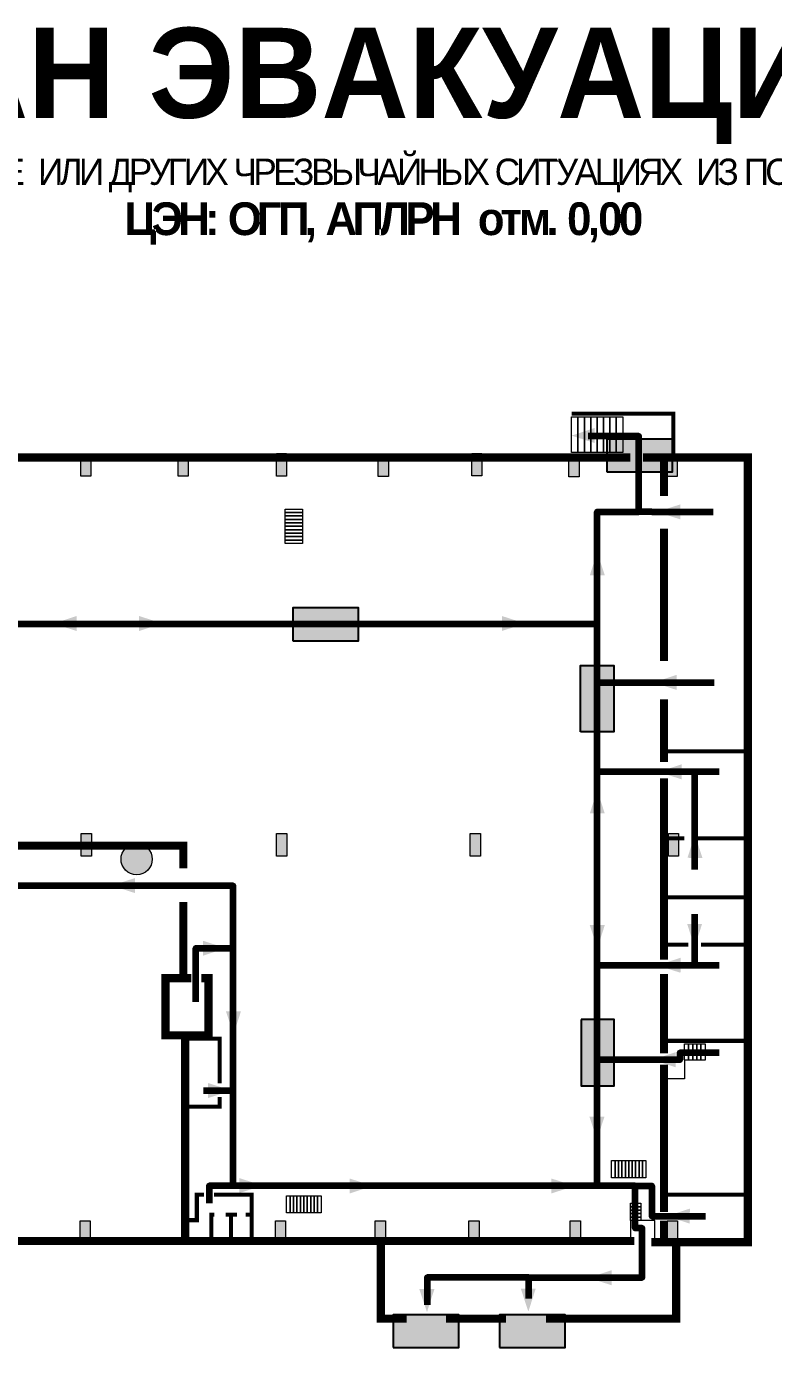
# Model space of a CAD drawing. Header units: millimetres. Extents: x 13810 to 67229, y 12374 to 21950.
# Drawn here: x 43802.9 to 43985.2, y 14602.8 to 14925.4 of the extents above; entities that cross this region are included whole.
import ezdxf

# ---------------------------------------------------------------- set-up
doc = ezdxf.new("R2010")
doc.units = ezdxf.units.MM
doc.layers.add('План_Штампы', color=7, linetype='Continuous')
doc.styles.add('обычный', font='arial.ttf')

# ---------------------------------------------------------------- blocks, each defined once
blk = doc.blocks.new('A$C32E8229D')
at = {"true_color": 0xffffff}
blk.add_hatch(color=7, dxfattribs=at).paths.add_polyline_path([(0, 0), (0, -8), (16, -8), (16, 0)])
h = blk.add_hatch(color=126)
h.paths.add_polyline_path([(0.2, -0.2), (15.8, -0.2), (15.8, -7.8), (0.2, -7.8)])
h.paths.add_polyline_path([(13.49, -2.05), (12.08, -2.05), (11.37, -2.63, 0.162397), (11.29, -2.84), (11.29, -3.63), (10.35, -3.63), (10.35, -4.05), (11.68, -4.05), (11.68, -3.48), (12.26, -4.28), (11.29, -5.1), (11.29, -6.78), (11.85, -6.78), (11.85, -5.44), (12.8, -4.64), (12.8, -5.94), (14.46, -5.94), (14.46, -5.39), (13.45, -5.39), (13.45, -3.97), (12.46, -2.59), (13.15, -2.59), (13.69, -3.34), (14.18, -3)], flags=16)
h.paths.add_polyline_path([(10.74, -1.82, 1), (11.8, -1.82, 1)], flags=16)
h.paths.add_polyline_path([(9.39, -3.59), (5.99, -3.59), (6.56, -3.03), (5.91, -3.03), (5.1, -3.83), (5.91, -4.64), (6.56, -4.64), (5.99, -4.09), (9.39, -4.09)], flags=16)
h.paths.add_polyline_path([(4.29, -1.08), (1.72, -1.08), (1.72, -6.6), (4.29, -6.6)], flags=16)
at = {"color": 126}
blk.add_lwpolyline([(16, -8), (0, -8), (0, 0), (16, 0)], close=True, dxfattribs=at)
blk = doc.blocks.new('A$C7B8C2D5B')
at = {"lineweight": 0}
h = blk.add_hatch(color=5, dxfattribs=at)
h.dxf.hatch_style = 1
h.paths.add_polyline_path([(1.4, -3.02, 1), (-2.11, -3.02, 1)])
at = {"color": 5, "lineweight": 0}
blk.add_circle((-0.36, -3.02), 1.75, dxfattribs=at)
blk = doc.blocks.new('A$C7B4425F7')
at = {"true_color": 0xffffff}
blk.add_hatch(color=7, dxfattribs=at).paths.add_polyline_path([(0, 0), (-16, 0), (-16, -8), (0, -8)])
h = blk.add_hatch(color=126)
h.paths.add_polyline_path([(-0.2, -0.2), (-15.8, -0.2), (-15.8, -7.8), (-0.2, -7.8)])
h.paths.add_polyline_path([(-11.76, -2.03), (-11.76, -3.66), (-11.17, -3.66, -0.568275), (-11.17, -6.18), (-12.58, -6.18), (-12.58, -2.03)], flags=16)
h.paths.add_polyline_path([(-13.33, -4.12, -0.495768), (-13.59, -6.18), (-15.03, -6.18), (-15.03, -2.03), (-13.59, -2.03, -0.487973)], flags=16)
h.paths.add_polyline_path([(-10.25, -2.03), (-9.48, -2.03), (-9.48, -6.18), (-10.25, -6.18)], flags=16)
h.paths.add_polyline_path([(-13.84, -3.69), (-14.24, -3.69), (-14.24, -3.03), (-13.9, -3.03, -0.692621)], flags=0)
h.paths.add_polyline_path([(-9.15, -2.03), (-8.4, -2.03), (-8.04, -3.07), (-7.68, -2.03), (-6.93, -2.03), (-7.64, -4.1), (-6.93, -6.18), (-7.68, -6.18), (-8.04, -5.14), (-8.4, -6.18), (-9.15, -6.18), (-8.44, -4.1)], flags=16)
h.paths.add_polyline_path([(-11.76, -4.46), (-11.42, -4.46, -0.692621), (-11.36, -5.12), (-11.76, -5.12)], flags=0)
h.paths.add_polyline_path([(-13.9, -5.2), (-14.24, -5.2), (-14.24, -4.55), (-13.84, -4.55, -0.708038)], flags=0)
edge = h.paths.add_edge_path(flags=16)
edge.add_ellipse((-5.51, -4.08), major_axis=(0, 2.05), ratio=0.586184, start_angle=0, end_angle=360)
edge = h.paths.add_edge_path(flags=0)
edge.add_ellipse((-5.51, -4.08), major_axis=(0, 1.14), ratio=0.454828, start_angle=0, end_angle=360)
h.paths.add_polyline_path([(-4.13, -4.96, 0.377264), (-3.48, -4.52, 0.0555), (-3.16, -2.03), (-1.66, -2.03), (-1.66, -4.96), (-0.96, -4.96), (-0.96, -7.01), (-1.75, -7.01), (-1.75, -6.18), (-3.3, -6.18), (-3.3, -7.02), (-4.13, -7.02)], flags=16)
h.paths.add_polyline_path([(-2.73, -2.91), (-2.28, -2.91), (-2.28, -4.96), (-3.05, -4.96, 0.079136)], flags=0)
at = {"color": 126}
blk.add_lwpolyline([(-16, -8), (0, -8), (0, 0), (-16, 0)], close=True, dxfattribs=at)

msp = doc.modelspace()

# ---------------------------------------------------------------- hatches: boundary and pattern name
at = {"lineweight": 0}
h = msp.add_hatch(color=256, dxfattribs=at)
h.dxf.hatch_style = 1
h.paths.add_polyline_path([(43816.18, 14815.53), (43818.67, 14815.53), (43818.67, 14821.03), (43816.18, 14821.03)])
h = msp.add_hatch(color=256, dxfattribs=at)
h.dxf.hatch_style = 1
h.paths.add_polyline_path([(43839.92, 14815.56), (43842.41, 14815.56), (43842.41, 14821.06), (43839.92, 14821.06)])
h = msp.add_hatch(color=256, dxfattribs=at)
h.dxf.hatch_style = 1
h.paths.add_polyline_path([(43863.92, 14815.57), (43866.41, 14815.57), (43866.41, 14821.07), (43863.92, 14821.07)])
h = msp.add_hatch(color=256, dxfattribs=at)
h.dxf.hatch_style = 1
h.paths.add_polyline_path([(43888.76, 14815.49), (43891.25, 14815.49), (43891.25, 14820.99), (43888.76, 14820.99)])
h = msp.add_hatch(color=256, dxfattribs=at)
h.dxf.hatch_style = 1
h.paths.add_polyline_path([(43911.57, 14815.61), (43914.06, 14815.61), (43914.06, 14821.11), (43911.57, 14821.11)])
h = msp.add_hatch(color=256, dxfattribs=at)
h.dxf.hatch_style = 1
h.paths.add_polyline_path([(43935.3, 14815.43), (43937.79, 14815.43), (43937.79, 14820.93), (43935.3, 14820.93)])
h = msp.add_hatch(color=256, dxfattribs=at)
h.dxf.hatch_style = 1
h.paths.add_polyline_path([(43959.25, 14815.48), (43961.74, 14815.48), (43961.74, 14820.98), (43959.25, 14820.98)])
h = msp.add_hatch(color=256, dxfattribs=at)
h.dxf.hatch_style = 1
h.paths.add_polyline_path([(43816.31, 14722.78), (43818.8, 14722.78), (43818.8, 14728.28), (43816.31, 14728.28)])
h = msp.add_hatch(color=256, dxfattribs=at)
h.dxf.hatch_style = 1
h.paths.add_polyline_path([(43863.98, 14722.78), (43866.47, 14722.78), (43866.47, 14728.28), (43863.98, 14728.28)])
h = msp.add_hatch(color=256, dxfattribs=at)
h.dxf.hatch_style = 1
h.paths.add_polyline_path([(43911.21, 14722.78), (43913.7, 14722.78), (43913.7, 14728.28), (43911.21, 14728.28)])
h = msp.add_hatch(color=256, dxfattribs=at)
h.dxf.hatch_style = 1
h.paths.add_polyline_path([(43959.57, 14722.78), (43962.06, 14722.78), (43962.06, 14728.28), (43959.57, 14728.28)])
h = msp.add_hatch(color=256, dxfattribs=at)
h.dxf.hatch_style = 1
h.paths.add_polyline_path([(43816.01, 14628.23), (43818.5, 14628.23), (43818.5, 14633.73), (43816.01, 14633.73)])
h = msp.add_hatch(color=256, dxfattribs=at)
h.dxf.hatch_style = 1
h.paths.add_polyline_path([(43863.68, 14628.23), (43866.17, 14628.23), (43866.17, 14633.73), (43863.68, 14633.73)])
h = msp.add_hatch(color=256, dxfattribs=at)
h.dxf.hatch_style = 1
h.paths.add_polyline_path([(43888.04, 14628.23), (43890.53, 14628.23), (43890.53, 14633.73), (43888.04, 14633.73)])
h = msp.add_hatch(color=256, dxfattribs=at)
h.dxf.hatch_style = 1
h.paths.add_polyline_path([(43910.91, 14628.23), (43913.4, 14628.23), (43913.4, 14633.73), (43910.91, 14633.73)])
h = msp.add_hatch(color=256, dxfattribs=at)
h.dxf.hatch_style = 1
h.paths.add_polyline_path([(43935.6, 14628.23), (43938.09, 14628.23), (43938.09, 14633.73), (43935.6, 14633.73)])
h = msp.add_hatch(color=256, dxfattribs=at)
h.dxf.hatch_style = 1
h.paths.add_polyline_path([(43959.28, 14628.23), (43961.77, 14628.23), (43961.77, 14633.73), (43959.28, 14633.73)])

# ---------------------------------------------------------------- linework, layer by layer
for points, const_width in [([(43960.75, 14820.79), (43960.75, 14830.85), (43935.99, 14830.85)], 1), ([(43950.26, 14820.11), (43739.51, 14820.11)], 2), ([(43955.39, 14628.51), (43978.96, 14628.51), (43978.96, 14820.11), (43953.33, 14820.11)], 2), ([(43955.43, 14820.11), (43953.33, 14820.11)], 2), ([(43958.5, 14810.75), (43958.5, 14820.11)], 2), ([(43958.5, 14770.45), (43958.5, 14802.75)], 2), ([(43958.5, 14745.81), (43958.5, 14761.11)], 2), ([(43978.92, 14748.4), (43958.57, 14748.4)], 1), ([(43958.5, 14697.51), (43958.5, 14741.82)], 2), ([(43841.2, 14719.81), (43841.2, 14725.35), (43697.7, 14725.35), (43697.7, 14729.25), (43697.7, 14700.21), (43692.68, 14700.21)], 2), ([(43963.45, 14727.14), (43957.96, 14727.14)], 1), ([(43978.73, 14727.14), (43966.79, 14727.14)], 1), ([(43841.2, 14692.99), (43841.2, 14711.6)], 2), ([(43978.61, 14712.72), (43958.82, 14712.72)], 1), ([(43964.4, 14701.19), (43958.19, 14701.19)], 1), ([(43979.34, 14701.19), (43967.52, 14701.19)], 1), ([(43841.66, 14628.81), (43841.66, 14679.01), (43836.86, 14679.01), (43836.86, 14692.99), (43843.2, 14692.99)], 2), ([(43845.61, 14692.99), (43847.34, 14692.99), (43847.34, 14679.01), (43841.66, 14679.01)], 2), ([(43958.5, 14674.61), (43958.5, 14694.04)], 2), ([(43842.28, 14678.24), (43850.08, 14678.24), (43850.08, 14667.32)], 1), ([(43958.5, 14677.68), (43979.13, 14677.68)], 1), ([(43958.5, 14635.85), (43958.5, 14671.87)], 2), ([(43624.81, 14668.86), (43624.81, 14628.81), (43951.25, 14628.81)], 2), ([(43850.08, 14663.99), (43850.08, 14661.59), (43841.88, 14661.59)], 1), ([(43846.26, 14640.14), (43844.5, 14640.14), (43844.5, 14633.9), (43842.05, 14633.9)], 1), ([(43857.88, 14629.04), (43857.88, 14640.14), (43848.7, 14640.14)], 1), ([(43979.2, 14640.13), (43958.88, 14640.13)], 1), ([(43848.05, 14629.01), (43848.05, 14635.26), (43848.8, 14635.26)], 1), ([(43851.52, 14635.26), (43854.3, 14635.26)], 1), ([(43852.87, 14635.26), (43852.87, 14628.99)], 1), ([(43857.88, 14635.26), (43856.45, 14635.26)], 1), ([(43958.5, 14628.51), (43958.5, 14633.73)], 2), ([(43895.68, 14609.83), (43889.38, 14609.83), (43889.38, 14628.81)], 2), ([(43961.46, 14628.51), (43961.46, 14609.83), (43929.67, 14609.83)], 2), ([(43919.98, 14609.83), (43905.27, 14609.83)], 2)]:
    msp.add_lwpolyline(points, dxfattribs=dict(at, const_width=const_width))
for points in [[(43937.5, 14821.31), (43935.94, 14821.31), (43935.94, 14830.08), (43937.5, 14830.08)], [(43939.06, 14821.31), (43937.5, 14821.31), (43937.5, 14830.08), (43939.06, 14830.08)], [(43940.62, 14821.31), (43939.06, 14821.31), (43939.06, 14830.08), (43940.62, 14830.08)], [(43942.18, 14821.31), (43940.62, 14821.31), (43940.62, 14830.08), (43942.18, 14830.08)], [(43943.74, 14821.31), (43942.18, 14821.31), (43942.18, 14830.08), (43943.74, 14830.08)], [(43945.3, 14821.31), (43943.74, 14821.31), (43943.74, 14830.08), (43945.3, 14830.08)], [(43946.85, 14821.31), (43945.3, 14821.31), (43945.3, 14830.08), (43946.85, 14830.08)], [(43948.41, 14821.31), (43946.85, 14821.31), (43946.85, 14830.08), (43948.41, 14830.08)], [(43818.67, 14815.53), (43816.18, 14815.53), (43816.18, 14821.03), (43818.67, 14821.03)], [(43842.41, 14815.56), (43839.92, 14815.56), (43839.92, 14821.06), (43842.41, 14821.06)], [(43866.41, 14815.57), (43863.92, 14815.57), (43863.92, 14821.07), (43866.41, 14821.07)], [(43891.25, 14815.49), (43888.76, 14815.49), (43888.76, 14820.99), (43891.25, 14820.99)], [(43914.06, 14815.61), (43911.57, 14815.61), (43911.57, 14821.11), (43914.06, 14821.11)], [(43937.79, 14815.43), (43935.3, 14815.43), (43935.3, 14820.93), (43937.79, 14820.93)], [(43961.74, 14815.48), (43959.25, 14815.48), (43959.25, 14820.98), (43961.74, 14820.98)], [(43866.08, 14807.54), (43870.26, 14807.54), (43870.26, 14806.7), (43866.08, 14806.7)], [(43866.08, 14806.7), (43870.26, 14806.7), (43870.26, 14805.86), (43866.08, 14805.86)], [(43866.08, 14805.86), (43870.26, 14805.86), (43870.26, 14805.02), (43866.08, 14805.02)], [(43866.08, 14805.02), (43870.26, 14805.02), (43870.26, 14804.18), (43866.08, 14804.18)], [(43866.08, 14804.18), (43870.26, 14804.18), (43870.26, 14803.34), (43866.08, 14803.34)], [(43866.08, 14803.34), (43870.26, 14803.34), (43870.26, 14802.5), (43866.08, 14802.5)], [(43866.08, 14802.5), (43870.26, 14802.5), (43870.26, 14801.66), (43866.08, 14801.66)], [(43866.08, 14801.66), (43870.26, 14801.66), (43870.26, 14800.82), (43866.08, 14800.82)], [(43866.08, 14800.82), (43870.26, 14800.82), (43870.26, 14799.98), (43866.08, 14799.98)], [(43866.08, 14799.98), (43870.26, 14799.98), (43870.26, 14799.14), (43866.08, 14799.14)], [(43818.8, 14722.78), (43816.31, 14722.78), (43816.31, 14728.28), (43818.8, 14728.28)], [(43866.47, 14722.78), (43863.98, 14722.78), (43863.98, 14728.28), (43866.47, 14728.28)], [(43913.7, 14722.78), (43911.21, 14722.78), (43911.21, 14728.28), (43913.7, 14728.28)], [(43962.06, 14722.78), (43959.57, 14722.78), (43959.57, 14728.28), (43962.06, 14728.28)], [(43964.5, 14672.96), (43963.5, 14672.96), (43963.5, 14676.95), (43964.5, 14676.95)], [(43965.51, 14672.96), (43964.5, 14672.96), (43964.5, 14676.95), (43965.51, 14676.95)], [(43966.52, 14672.96), (43965.51, 14672.96), (43965.51, 14676.95), (43966.52, 14676.95)], [(43967.52, 14672.96), (43966.52, 14672.96), (43966.52, 14676.95), (43967.52, 14676.95)], [(43968.53, 14672.96), (43967.52, 14672.96), (43967.52, 14676.95), (43968.53, 14676.95)], [(43946.54, 14648.44), (43946.54, 14644.26), (43945.7, 14644.26), (43945.7, 14648.44)], [(43947.38, 14648.44), (43947.38, 14644.26), (43946.54, 14644.26), (43946.54, 14648.44)], [(43948.22, 14648.44), (43948.22, 14644.26), (43947.38, 14644.26), (43947.38, 14648.44)], [(43949.06, 14648.44), (43949.06, 14644.26), (43948.22, 14644.26), (43948.22, 14648.44)], [(43949.9, 14648.44), (43949.9, 14644.26), (43949.06, 14644.26), (43949.06, 14648.44)], [(43950.73, 14648.44), (43950.73, 14644.26), (43949.9, 14644.26), (43949.9, 14648.44)], [(43951.57, 14648.44), (43951.57, 14644.26), (43950.73, 14644.26), (43950.73, 14648.44)], [(43952.41, 14648.44), (43952.41, 14644.26), (43951.57, 14644.26), (43951.57, 14648.44)], [(43953.25, 14648.44), (43953.25, 14644.26), (43952.41, 14644.26), (43952.41, 14648.44)], [(43954.09, 14648.44), (43954.09, 14644.26), (43953.25, 14644.26), (43953.25, 14648.44)], [(43867.25, 14639.83), (43867.25, 14635.65), (43866.41, 14635.65), (43866.41, 14639.83)], [(43868.09, 14639.83), (43868.09, 14635.65), (43867.25, 14635.65), (43867.25, 14639.83)], [(43868.93, 14639.83), (43868.93, 14635.65), (43868.09, 14635.65), (43868.09, 14639.83)], [(43869.77, 14639.83), (43869.77, 14635.65), (43868.93, 14635.65), (43868.93, 14639.83)], [(43870.61, 14639.83), (43870.61, 14635.65), (43869.77, 14635.65), (43869.77, 14639.83)], [(43871.45, 14639.83), (43871.45, 14635.65), (43870.61, 14635.65), (43870.61, 14639.83)], [(43872.29, 14639.83), (43872.29, 14635.65), (43871.45, 14635.65), (43871.45, 14639.83)], [(43873.13, 14639.83), (43873.13, 14635.65), (43872.29, 14635.65), (43872.29, 14639.83)], [(43873.97, 14639.83), (43873.97, 14635.65), (43873.13, 14635.65), (43873.13, 14639.83)], [(43874.81, 14639.83), (43874.81, 14635.65), (43873.97, 14635.65), (43873.97, 14639.83)], [(43950.29, 14638.01), (43952.84, 14638.01), (43952.84, 14637.17), (43950.29, 14637.17)], [(43950.29, 14637.17), (43952.84, 14637.17), (43952.84, 14636.33), (43950.29, 14636.33)], [(43950.29, 14636.33), (43952.84, 14636.33), (43952.84, 14635.49), (43950.29, 14635.49)], [(43950.29, 14635.49), (43952.84, 14635.49), (43952.84, 14634.65), (43950.29, 14634.65)], [(43950.29, 14634.65), (43952.84, 14634.65), (43952.84, 14633.81), (43950.29, 14633.81)], [(43818.5, 14628.23), (43816.01, 14628.23), (43816.01, 14633.73), (43818.5, 14633.73)], [(43866.17, 14628.23), (43863.68, 14628.23), (43863.68, 14633.73), (43866.17, 14633.73)], [(43890.53, 14628.23), (43888.04, 14628.23), (43888.04, 14633.73), (43890.53, 14633.73)], [(43913.4, 14628.23), (43910.91, 14628.23), (43910.91, 14633.73), (43913.4, 14633.73)], [(43938.09, 14628.23), (43935.6, 14628.23), (43935.6, 14633.73), (43938.09, 14633.73)], [(43961.77, 14628.23), (43959.28, 14628.23), (43959.28, 14633.73), (43961.77, 14633.73)]]:
    msp.add_lwpolyline(points, close=True, dxfattribs=at)
at = {"color": 126, "lineweight": 100, "true_color": 0x008754}
for points in [[(43955.53, 14806.85), (43952.38, 14806.85), (43952.38, 14825.37), (43939.98, 14825.37)], [(43942.19, 14642.31), (43942.19, 14806.85), (43952.38, 14806.85)], [(43955.53, 14806.85), (43955.53, 14806.85), (43970.47, 14806.85)], [(43739.68, 14779.55), (43942.19, 14779.55)], [(43942.19, 14765.22), (43942.19, 14765.22), (43970.75, 14765.22)], [(43971.95, 14743.39), (43942.19, 14743.39)], [(43966, 14719.5), (43966, 14743.39)], [(43819.77, 14715.56), (43771.39, 14715.56), (43762.06, 14722.37)], [(43853.4, 14642.31), (43853.4, 14715.56), (43819.77, 14715.56)], [(43966, 14696.06), (43966, 14708.6)], [(43844.27, 14687.24), (43844.27, 14700.32), (43853.4, 14700.32)], [(43971.95, 14696.06), (43942.19, 14696.06)], [(43971.95, 14674.72), (43962.34, 14674.72), (43962.34, 14673.05), (43942.19, 14673.05)], [(43846.16, 14665.57), (43853.4, 14665.57)], [(43951.48, 14642.31), (43847.49, 14642.31), (43847.49, 14638.03)], [(43925.48, 14619.86), (43953.2, 14619.86), (43953.2, 14631.95), (43951.48, 14631.95), (43951.48, 14642.31), (43955.53, 14642.31), (43955.53, 14634.85), (43968.63, 14634.85)], [(43925.48, 14614.73), (43925.48, 14619.86), (43900.73, 14619.86), (43900.73, 14613.25)]]:
    msp.add_lwpolyline(points, dxfattribs=at)
at = {"lineweight": 0}
for points in [[(43963.5, 14672.96), (43963.5, 14668.38), (43958.6, 14668.38)], [(43956.28, 14628.97), (43956.28, 14633.81), (43950.29, 14633.81), (43950.29, 14629.3)]]:
    msp.add_lwpolyline(points, dxfattribs=at)
at = {"layer": 'План_Штампы', "color": 126, "true_color": 0x008754}
for points in [[(43941.55, 14827.33), (43941.55, 14823.67), (43935.92, 14825.47)], [(43962.46, 14808.68), (43962.46, 14805.02), (43956.84, 14806.83)], [(43944.05, 14791.34), (43940.39, 14791.35), (43942.2, 14796.97)], [(43815.18, 14781.42), (43815.17, 14777.76), (43809.55, 14779.57)], [(43830.42, 14777.76), (43830.42, 14781.42), (43836.04, 14779.61)], [(43918.94, 14777.76), (43918.95, 14781.42), (43924.57, 14779.61)], [(43961.57, 14767.04), (43961.56, 14763.37), (43955.94, 14765.18)], [(43962.78, 14745.21), (43962.77, 14741.54), (43957.15, 14743.35)], [(43944.05, 14733.2), (43940.39, 14733.21), (43942.2, 14738.83)], [(43967.88, 14722.36), (43964.22, 14722.37), (43966.03, 14727.99)], [(43829.39, 14717.43), (43829.39, 14713.77), (43823.76, 14715.58)], [(43940.39, 14705.93), (43944.05, 14705.93), (43942.24, 14700.3)], [(43964.13, 14706.24), (43967.79, 14706.24), (43965.98, 14700.61)], [(43845.99, 14698.46), (43845.99, 14702.12), (43851.61, 14700.31)], [(43962.53, 14697.97), (43962.52, 14694.3), (43956.9, 14696.11)], [(43851.61, 14684.89), (43855.27, 14684.89), (43853.47, 14679.27)], [(43961.31, 14674.9), (43961.31, 14671.24), (43955.69, 14673.05)], [(43847.26, 14663.71), (43847.27, 14667.37), (43852.89, 14665.56)], [(43940.3, 14659.16), (43943.96, 14659.16), (43942.15, 14653.54)], [(43854.88, 14640.5), (43854.88, 14644.16), (43860.5, 14642.36)], [(43881.8, 14640.4), (43881.8, 14644.06), (43887.42, 14642.26)], [(43931.02, 14640.4), (43931.02, 14644.06), (43936.65, 14642.26)], [(43964.8, 14636.71), (43964.79, 14633.05), (43959.17, 14634.86)], [(43945.72, 14621.67), (43945.71, 14618), (43940.09, 14619.81)], [(43898.8, 14617.06), (43902.47, 14617.05), (43900.66, 14611.43)], [(43923.54, 14617.2), (43927.2, 14617.2), (43925.4, 14611.57)]]:
    msp.add_solid(points, dxfattribs=at)

# ---------------------------------------------------------------- block references
at = {"xscale": -1}
msp.add_blockref('A$C32E8229D', (43883.93, 14783.39), dxfattribs=at)
at = {"xscale": 2.177419353276491, "yscale": 2.177419353276491, "zscale": 2.177419353276491, "rotation": 180}
msp.add_blockref('A$C7B8C2D5B', (43829.03, 14715.47), dxfattribs=at)
at = {"layer": 'План_Штампы', "color": 126, "lineweight": 100, "true_color": 0x008754}
for p in [(43960.58, 14824.63), (43908.4, 14610.78), (43934.38, 14610.78)]:
    msp.add_blockref('A$C7B4425F7', p, dxfattribs=at)
at = {"layer": 'План_Штампы', "color": 126, "true_color": 0x008754, "yscale": 1.012510887696, "zscale": 1.012510887696}
for p, xscale, rotation in [((43946.22, 14769.34), 1.012510887696, 269.9978653237145), ((43946.36, 14666.66), -1.012510887696, 270.0021346762855)]:
    msp.add_blockref('A$C32E8229D', p, dxfattribs=dict(at, xscale=xscale, rotation=rotation))

# ---------------------------------------------------------------- texts
at = {"lineweight": 0, "insert": (43740.3, 14925.06), "char_height": 22, "width": 493.8901, "attachment_point": 1, "style": 'обычный'}
msp.add_mtext('{\\fProxima Nova Rg|b1|i0|c204|p2;ПЛАН ЭВАКУАЦИИ}', dxfattribs=at)
at = {"color": 0, "lineweight": 0, "insert": (43889.69, 14893.28), "char_height": 8, "width": 449.2158, "attachment_point": 5, "style": 'обычный'}
msp.add_mtext('{\\fArial Black|b1|i0|c204|p34;\\H2x;\\T0.85;  \\fArial Narrow|b0|i0|c204|p34;\\H0.8x;\\W0.9;\\P\\fProxima Nova Rg|b0|i0|c204|p2;\\H0.5x;\\W1;\\C256;ПРИ ПОЖАРЕ  ИЛИ ДРУГИХ ЧРЕЗВЫЧАЙНЫХ СИТУАЦИЯХ  ИЗ ПОМЕЩЕНИЙ \\fProxima Nova Rg|b1|i0|c204|p2;\\H1.25x;\\PЦЭН: ОГП, АПЛРН  отм. 0,00}', dxfattribs=at)

doc.saveas('drawing.dxf')
